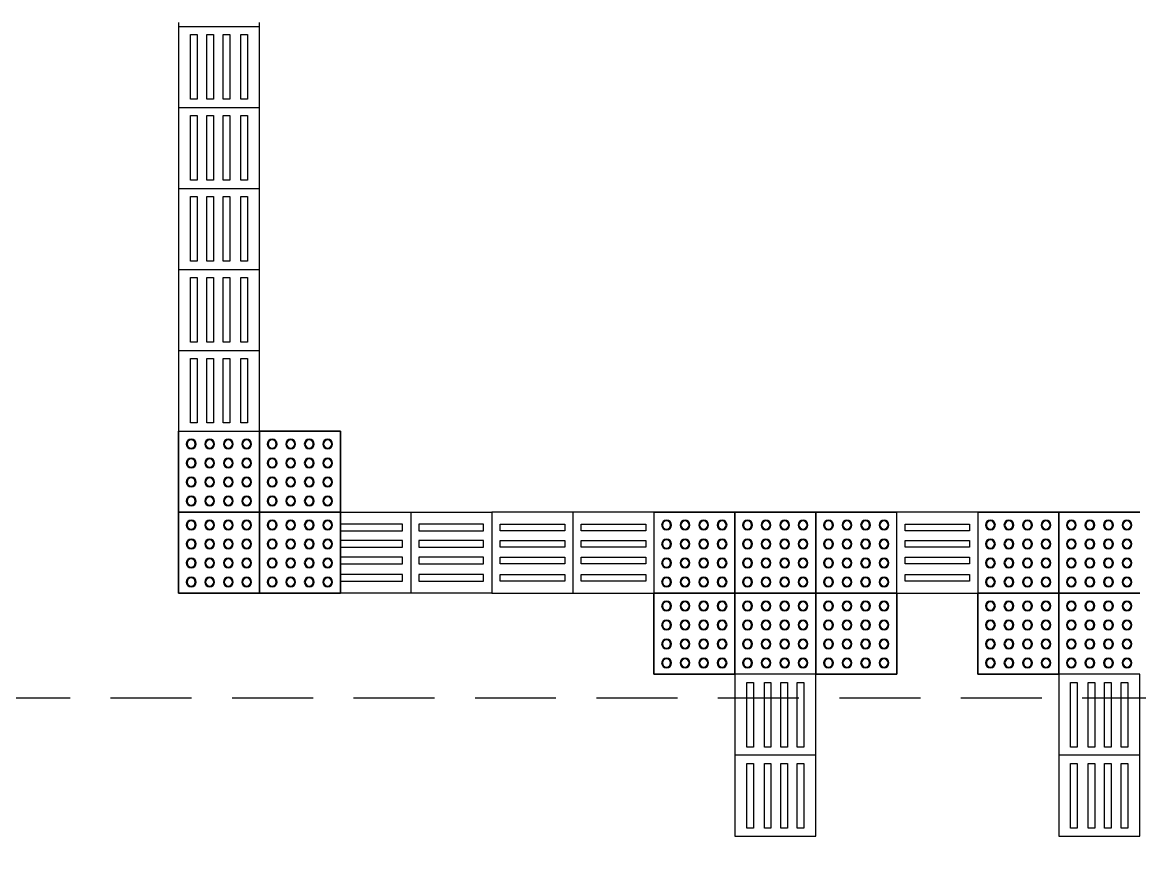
# Model space of a CAD drawing. Header units: metres. Extents: x 341 to 459, y 1341 to 1425.
# Drawn here: x 427.009 to 430.459, y 1371.471 to 1374.081 of the extents above; entities that cross this region are included whole.
import ezdxf

# ---------------------------------------------------------------- set-up
doc = ezdxf.new("R2010")
doc.units = ezdxf.units.M
doc.linetypes.add('HIDDEN', pattern=[0.375, 0.25, -0.125])
doc.layers.add('Itens de detalhe', color=7, linetype='Continuous')
doc.layers.add('Notas de texto-1', color=7, linetype='Continuous')

# ---------------------------------------------------------------- blocks, each defined once
blk = doc.blocks.new('piso tatil')
at = {"layer": 'Itens de detalhe', "color": 252, "true_color": 0x939598}
for p, q in [((-84.3227, 24.4471), (-84.3227, 24.4342)), ((-84.3227, 24.4471), (-84.3227, 24.4342)), ((-84.3227, 24.4342), (-84.3227, 24.1842)), ((-84.3227, 24.4342), (-84.3227, 24.1842)), ((-84.3227, 24.4342), (-84.0727, 24.4342)), ((-84.3227, 24.4342), (-84.0727, 24.4342)), ((-84.0727, 24.4342), (-84.0727, 24.4471)), ((-84.0727, 24.4342), (-84.0727, 24.4471)), ((-84.0727, 24.1842), (-84.0727, 24.4342)), ((-84.0727, 24.1842), (-84.0727, 24.4342)), ((-84.2858, 24.2099), (-84.2858, 24.4094)), ((-84.2858, 24.4094), (-84.2653, 24.4094)), ((-84.2653, 24.4094), (-84.2653, 24.2099)), ((-84.2351, 24.2099), (-84.2351, 24.4094)), ((-84.2351, 24.4094), (-84.2146, 24.4094)), ((-84.2146, 24.4094), (-84.2146, 24.2099)), ((-84.1844, 24.2099), (-84.1844, 24.4094)), ((-84.1844, 24.4094), (-84.1639, 24.4094)), ((-84.1639, 24.4094), (-84.1639, 24.2099)), ((-84.1301, 24.2099), (-84.1301, 24.4094)), ((-84.1301, 24.4094), (-84.1097, 24.4094)), ((-84.1097, 24.4094), (-84.1097, 24.2099)), ((-84.3227, 24.1842), (-84.3227, 23.9342)), ((-84.3227, 24.1842), (-84.3227, 23.9342)), ((-84.3227, 24.1842), (-84.0727, 24.1842)), ((-84.3227, 24.1842), (-84.0727, 24.1842)), ((-84.2653, 24.2099), (-84.2858, 24.2099)), ((-84.2146, 24.2099), (-84.2351, 24.2099)), ((-84.1639, 24.2099), (-84.1844, 24.2099)), ((-84.1097, 24.2099), (-84.1301, 24.2099)), ((-84.0727, 23.9342), (-84.0727, 24.1842)), ((-84.0727, 23.9342), (-84.0727, 24.1842)), ((-84.2858, 23.9599), (-84.2858, 24.1594)), ((-84.2858, 24.1594), (-84.2653, 24.1594)), ((-84.2653, 24.1594), (-84.2653, 23.9599)), ((-84.2351, 23.9599), (-84.2351, 24.1594)), ((-84.2351, 24.1594), (-84.2146, 24.1594)), ((-84.2146, 24.1594), (-84.2146, 23.9599)), ((-84.1844, 23.9599), (-84.1844, 24.1594)), ((-84.1844, 24.1594), (-84.1639, 24.1594)), ((-84.1639, 24.1594), (-84.1639, 23.9599)), ((-84.1301, 23.9599), (-84.1301, 24.1594)), ((-84.1301, 24.1594), (-84.1097, 24.1594)), ((-84.1097, 24.1594), (-84.1097, 23.9599)), ((-84.2653, 23.9599), (-84.2858, 23.9599)), ((-84.2146, 23.9599), (-84.2351, 23.9599)), ((-84.1639, 23.9599), (-84.1844, 23.9599)), ((-84.1097, 23.9599), (-84.1301, 23.9599)), ((-84.3227, 23.9342), (-84.3227, 23.6842)), ((-84.3227, 23.9342), (-84.3227, 23.6842)), ((-84.3227, 23.9342), (-84.0727, 23.9342)), ((-84.3227, 23.9342), (-84.0727, 23.9342)), ((-84.2858, 23.7099), (-84.2858, 23.9094)), ((-84.2858, 23.9094), (-84.2653, 23.9094)), ((-84.2653, 23.9094), (-84.2653, 23.7099)), ((-84.2351, 23.7099), (-84.2351, 23.9094)), ((-84.2351, 23.9094), (-84.2146, 23.9094)), ((-84.2146, 23.9094), (-84.2146, 23.7099)), ((-84.1844, 23.7099), (-84.1844, 23.9094)), ((-84.1844, 23.9094), (-84.1639, 23.9094)), ((-84.1639, 23.9094), (-84.1639, 23.7099)), ((-84.1301, 23.7099), (-84.1301, 23.9094)), ((-84.1301, 23.9094), (-84.1097, 23.9094)), ((-84.1097, 23.9094), (-84.1097, 23.7099)), ((-84.0727, 23.6842), (-84.0727, 23.9342)), ((-84.0727, 23.6842), (-84.0727, 23.9342)), ((-84.2653, 23.7099), (-84.2858, 23.7099)), ((-84.2146, 23.7099), (-84.2351, 23.7099)), ((-84.1639, 23.7099), (-84.1844, 23.7099)), ((-84.1097, 23.7099), (-84.1301, 23.7099)), ((-84.3227, 23.6842), (-84.3227, 23.4342)), ((-84.3227, 23.6842), (-84.3227, 23.4342)), ((-84.3227, 23.6842), (-84.0727, 23.6842)), ((-84.3227, 23.6842), (-84.0727, 23.6842)), ((-84.0727, 23.4342), (-84.0727, 23.6842)), ((-84.0727, 23.4342), (-84.0727, 23.6842)), ((-84.2858, 23.4599), (-84.2858, 23.6594)), ((-84.2858, 23.6594), (-84.2653, 23.6594)), ((-84.2653, 23.6594), (-84.2653, 23.4599)), ((-84.2351, 23.4599), (-84.2351, 23.6594)), ((-84.2351, 23.6594), (-84.2146, 23.6594)), ((-84.2146, 23.6594), (-84.2146, 23.4599)), ((-84.1844, 23.4599), (-84.1844, 23.6594)), ((-84.1844, 23.6594), (-84.1639, 23.6594)), ((-84.1639, 23.6594), (-84.1639, 23.4599)), ((-84.1301, 23.4599), (-84.1301, 23.6594)), ((-84.1301, 23.6594), (-84.1097, 23.6594)), ((-84.1097, 23.6594), (-84.1097, 23.4599)), ((-84.2653, 23.4599), (-84.2858, 23.4599)), ((-84.2146, 23.4599), (-84.2351, 23.4599)), ((-84.1639, 23.4599), (-84.1844, 23.4599)), ((-84.1097, 23.4599), (-84.1301, 23.4599)), ((-84.3227, 23.4342), (-84.3227, 23.1842)), ((-84.3227, 23.4342), (-84.3227, 23.1842)), ((-84.3227, 23.4342), (-84.0727, 23.4342)), ((-84.3227, 23.4342), (-84.0727, 23.4342)), ((-84.0727, 23.1842), (-84.0727, 23.4342)), ((-84.0727, 23.1842), (-84.0727, 23.4342)), ((-84.2858, 23.2099), (-84.2858, 23.4094)), ((-84.2858, 23.4094), (-84.2653, 23.4094)), ((-84.2653, 23.4094), (-84.2653, 23.2099)), ((-84.2351, 23.2099), (-84.2351, 23.4094)), ((-84.2351, 23.4094), (-84.2146, 23.4094)), ((-84.2146, 23.4094), (-84.2146, 23.2099)), ((-84.1844, 23.2099), (-84.1844, 23.4094)), ((-84.1844, 23.4094), (-84.1639, 23.4094)), ((-84.1639, 23.4094), (-84.1639, 23.2099)), ((-84.1301, 23.2099), (-84.1301, 23.4094)), ((-84.1301, 23.4094), (-84.1097, 23.4094)), ((-84.1097, 23.4094), (-84.1097, 23.2099)), ((-84.3227, 23.1842), (-84.0727, 23.1842)), ((-84.3227, 23.1842), (-84.0727, 23.1842)), ((-84.2653, 23.2099), (-84.2858, 23.2099)), ((-84.2146, 23.2099), (-84.2351, 23.2099)), ((-84.1639, 23.2099), (-84.1844, 23.2099)), ((-84.1097, 23.2099), (-84.1301, 23.2099)), ((-83.105, 22.9342), (-83.355, 22.9342)), ((-83.355, 22.9342), (-83.355, 22.6842)), ((-83.105, 22.9342), (-83.355, 22.9342)), ((-83.355, 22.9342), (-83.355, 22.6842)), ((-82.855, 22.9342), (-83.105, 22.9342)), ((-83.105, 22.9342), (-83.105, 22.6842)), ((-82.855, 22.9342), (-83.105, 22.9342)), ((-83.105, 22.9342), (-83.105, 22.6842)), ((-82.855, 22.9342), (-82.855, 22.6842)), ((-82.855, 22.9342), (-82.855, 22.6842)), ((-81.855, 22.9342), (-82.105, 22.9342)), ((-81.855, 22.9342), (-82.105, 22.9342)), ((-82.105, 22.6842), (-82.105, 22.9342)), ((-81.855, 22.9342), (-81.855, 22.6842)), ((-83.3294, 22.8768), (-83.3294, 22.8973)), ((-83.3294, 22.8973), (-83.1299, 22.8973)), ((-83.1299, 22.8768), (-83.3294, 22.8768)), ((-83.1299, 22.8973), (-83.1299, 22.8768)), ((-83.0794, 22.8768), (-83.0794, 22.8973)), ((-83.0794, 22.8973), (-82.8799, 22.8973)), ((-82.8799, 22.8768), (-83.0794, 22.8768)), ((-82.8799, 22.8973), (-82.8799, 22.8768)), ((-82.0794, 22.8768), (-82.0794, 22.8973)), ((-82.0794, 22.8973), (-81.8799, 22.8973)), ((-81.8799, 22.8768), (-82.0794, 22.8768)), ((-81.8799, 22.8973), (-81.8799, 22.8768)), ((-83.3294, 22.8261), (-83.3294, 22.8466)), ((-83.3294, 22.8466), (-83.1299, 22.8466)), ((-83.1299, 22.8466), (-83.1299, 22.8261)), ((-83.0794, 22.8261), (-83.0794, 22.8466)), ((-83.0794, 22.8466), (-82.8799, 22.8466)), ((-82.8799, 22.8466), (-82.8799, 22.8261)), ((-82.0794, 22.8261), (-82.0794, 22.8466)), ((-82.0794, 22.8466), (-81.8799, 22.8466)), ((-81.8799, 22.8466), (-81.8799, 22.8261)), ((-83.1299, 22.8261), (-83.3294, 22.8261)), ((-82.8799, 22.8261), (-83.0794, 22.8261)), ((-81.8799, 22.8261), (-82.0794, 22.8261)), ((-83.3294, 22.7754), (-83.3294, 22.7959)), ((-83.3294, 22.7959), (-83.1299, 22.7959)), ((-83.1299, 22.7754), (-83.3294, 22.7754)), ((-83.1299, 22.7959), (-83.1299, 22.7754)), ((-83.0794, 22.7754), (-83.0794, 22.7959)), ((-83.0794, 22.7959), (-82.8799, 22.7959)), ((-82.8799, 22.7754), (-83.0794, 22.7754)), ((-82.8799, 22.7959), (-82.8799, 22.7754)), ((-82.0794, 22.7754), (-82.0794, 22.7959)), ((-82.0794, 22.7959), (-81.8799, 22.7959)), ((-81.8799, 22.7754), (-82.0794, 22.7754)), ((-81.8799, 22.7959), (-81.8799, 22.7754)), ((-83.3294, 22.7212), (-83.3294, 22.7416)), ((-83.3294, 22.7416), (-83.1299, 22.7416)), ((-83.1299, 22.7416), (-83.1299, 22.7212)), ((-83.0794, 22.7212), (-83.0794, 22.7416)), ((-83.0794, 22.7416), (-82.8799, 22.7416)), ((-82.8799, 22.7416), (-82.8799, 22.7212)), ((-82.0794, 22.7212), (-82.0794, 22.7416)), ((-82.0794, 22.7416), (-81.8799, 22.7416)), ((-81.8799, 22.7416), (-81.8799, 22.7212)), ((-83.1299, 22.7212), (-83.3294, 22.7212)), ((-82.8799, 22.7212), (-83.0794, 22.7212)), ((-81.8799, 22.7212), (-82.0794, 22.7212)), ((-83.355, 22.6842), (-83.105, 22.6842)), ((-83.355, 22.6842), (-83.105, 22.6842)), ((-83.105, 22.6842), (-82.855, 22.6842)), ((-83.105, 22.6842), (-82.855, 22.6842)), ((-82.105, 22.6842), (-81.855, 22.6842)), ((-82.105, 22.6842), (-81.855, 22.6842)), ((-82.355, 22.4342), (-82.605, 22.4342)), ((-82.605, 22.4342), (-82.605, 22.1842)), ((-82.355, 22.4342), (-82.605, 22.4342)), ((-82.605, 22.4342), (-82.605, 22.1842)), ((-82.355, 22.1842), (-82.355, 22.4342)), ((-82.355, 22.1842), (-82.355, 22.4342)), ((-81.355, 22.4342), (-81.605, 22.4342)), ((-81.605, 22.4342), (-81.605, 22.1842)), ((-81.355, 22.4342), (-81.605, 22.4342)), ((-81.605, 22.4342), (-81.605, 22.1842)), ((-81.355, 22.1842), (-81.355, 22.4342)), ((-81.355, 22.1842), (-81.355, 22.4342)), ((-82.5681, 22.2091), (-82.5681, 22.4086)), ((-82.5681, 22.4086), (-82.5476, 22.4086)), ((-82.5476, 22.4086), (-82.5476, 22.2091)), ((-82.5138, 22.2091), (-82.5138, 22.4086)), ((-82.5138, 22.4086), (-82.4934, 22.4086)), ((-82.4934, 22.4086), (-82.4934, 22.2091)), ((-82.4631, 22.2091), (-82.4631, 22.4086)), ((-82.4631, 22.4086), (-82.4427, 22.4086)), ((-82.4427, 22.4086), (-82.4427, 22.2091)), ((-82.4124, 22.2091), (-82.4124, 22.4086)), ((-82.4124, 22.4086), (-82.392, 22.4086)), ((-82.392, 22.4086), (-82.392, 22.2091)), ((-81.5681, 22.2091), (-81.5681, 22.4086)), ((-81.5681, 22.4086), (-81.5476, 22.4086)), ((-81.5476, 22.4086), (-81.5476, 22.2091)), ((-81.5138, 22.2091), (-81.5138, 22.4086)), ((-81.5138, 22.4086), (-81.4934, 22.4086)), ((-81.4934, 22.4086), (-81.4934, 22.2091)), ((-81.4631, 22.2091), (-81.4631, 22.4086)), ((-81.4631, 22.4086), (-81.4427, 22.4086)), ((-81.4427, 22.4086), (-81.4427, 22.2091)), ((-81.4124, 22.2091), (-81.4124, 22.4086)), ((-81.4124, 22.4086), (-81.392, 22.4086)), ((-81.392, 22.4086), (-81.392, 22.2091)), ((-82.355, 22.1842), (-82.605, 22.1842)), ((-82.605, 22.1842), (-82.605, 21.9342)), ((-82.355, 22.1842), (-82.605, 22.1842)), ((-82.605, 22.1842), (-82.605, 21.9342)), ((-82.5476, 22.2091), (-82.5681, 22.2091)), ((-82.4934, 22.2091), (-82.5138, 22.2091)), ((-82.4427, 22.2091), (-82.4631, 22.2091)), ((-82.392, 22.2091), (-82.4124, 22.2091)), ((-82.355, 21.9342), (-82.355, 22.1842)), ((-82.355, 21.9342), (-82.355, 22.1842)), ((-81.355, 22.1842), (-81.605, 22.1842)), ((-81.605, 22.1842), (-81.605, 21.9342)), ((-81.355, 22.1842), (-81.605, 22.1842)), ((-81.605, 22.1842), (-81.605, 21.9342)), ((-81.5476, 22.2091), (-81.5681, 22.2091)), ((-81.4934, 22.2091), (-81.5138, 22.2091)), ((-81.4427, 22.2091), (-81.4631, 22.2091)), ((-81.392, 22.2091), (-81.4124, 22.2091)), ((-81.355, 21.9342), (-81.355, 22.1842)), ((-81.355, 21.9342), (-81.355, 22.1842)), ((-82.5681, 21.9591), (-82.5681, 22.1586)), ((-82.5681, 22.1586), (-82.5476, 22.1586)), ((-82.5476, 22.1586), (-82.5476, 21.9591)), ((-82.5138, 21.9591), (-82.5138, 22.1586)), ((-82.5138, 22.1586), (-82.4934, 22.1586)), ((-82.4934, 22.1586), (-82.4934, 21.9591)), ((-82.4631, 21.9591), (-82.4631, 22.1586)), ((-82.4631, 22.1586), (-82.4427, 22.1586)), ((-82.4427, 22.1586), (-82.4427, 21.9591)), ((-82.4124, 21.9591), (-82.4124, 22.1586)), ((-82.4124, 22.1586), (-82.392, 22.1586)), ((-82.392, 22.1586), (-82.392, 21.9591)), ((-81.5681, 21.9591), (-81.5681, 22.1586)), ((-81.5681, 22.1586), (-81.5476, 22.1586)), ((-81.5476, 22.1586), (-81.5476, 21.9591)), ((-81.5138, 21.9591), (-81.5138, 22.1586)), ((-81.5138, 22.1586), (-81.4934, 22.1586)), ((-81.4934, 22.1586), (-81.4934, 21.9591)), ((-81.4631, 21.9591), (-81.4631, 22.1586)), ((-81.4631, 22.1586), (-81.4427, 22.1586)), ((-81.4427, 22.1586), (-81.4427, 21.9591)), ((-81.4124, 21.9591), (-81.4124, 22.1586)), ((-81.4124, 22.1586), (-81.392, 22.1586)), ((-81.392, 22.1586), (-81.392, 21.9591)), ((-82.5476, 21.9591), (-82.5681, 21.9591)), ((-82.4934, 21.9591), (-82.5138, 21.9591)), ((-82.4427, 21.9591), (-82.4631, 21.9591)), ((-82.392, 21.9591), (-82.4124, 21.9591)), ((-81.5476, 21.9591), (-81.5681, 21.9591)), ((-81.4934, 21.9591), (-81.5138, 21.9591)), ((-81.4427, 21.9591), (-81.4631, 21.9591)), ((-81.392, 21.9591), (-81.4124, 21.9591)), ((-82.605, 21.9342), (-82.355, 21.9342)), ((-82.605, 21.9342), (-82.355, 21.9342)), ((-81.605, 21.9342), (-81.355, 21.9342)), ((-81.605, 21.9342), (-81.355, 21.9342))]:
    blk.add_line(p, q, dxfattribs=at)
at = {"layer": 'Itens de detalhe', "color": 252, "true_color": 0x939598, "extrusion": (0, 0, -1)}
for p, q in [((-84.3227, 22.9342), (-84.3227, 23.1842)), ((-84.3227, 23.1842), (-84.3227, 22.9342)), ((-84.0727, 23.1842), (-83.8227, 23.1842)), ((-83.8227, 23.1842), (-84.0727, 23.1842)), ((-84.0727, 23.1842), (-84.0727, 22.9342)), ((-84.0727, 22.9342), (-84.0727, 23.1842)), ((-83.8227, 23.1842), (-83.8227, 22.9342)), ((-83.8227, 22.9342), (-83.8227, 23.1842)), ((-84.3227, 22.6842), (-84.3227, 22.9342)), ((-84.3227, 22.9342), (-84.3227, 22.6842)), ((-84.0727, 22.9342), (-84.3227, 22.9342)), ((-84.3227, 22.9342), (-84.0727, 22.9342)), ((-83.8227, 22.9342), (-84.0727, 22.9342)), ((-84.0727, 22.9342), (-83.8227, 22.9342)), ((-84.0727, 22.9342), (-84.0727, 22.6842)), ((-84.0727, 22.6842), (-84.0727, 22.9342)), ((-83.8227, 22.9342), (-83.605, 22.9342)), ((-83.8227, 22.9342), (-83.605, 22.9342)), ((-83.8227, 22.9342), (-83.8227, 22.6842)), ((-83.8227, 22.6842), (-83.8227, 22.9342)), ((-83.605, 22.9342), (-83.355, 22.9342)), ((-83.605, 22.9342), (-83.355, 22.9342)), ((-83.605, 22.9342), (-83.605, 22.6842)), ((-83.605, 22.9342), (-83.605, 22.6842)), ((-82.855, 22.9342), (-82.605, 22.9342)), ((-82.605, 22.9342), (-82.855, 22.9342)), ((-82.855, 22.9342), (-82.855, 22.6842)), ((-82.855, 22.9342), (-82.855, 22.6842)), ((-82.605, 22.9342), (-82.355, 22.9342)), ((-82.355, 22.9342), (-82.605, 22.9342)), ((-82.605, 22.9342), (-82.605, 22.6842)), ((-82.605, 22.6842), (-82.605, 22.9342)), ((-82.355, 22.9342), (-82.105, 22.9342)), ((-82.355, 22.6842), (-82.355, 22.9342)), ((-82.355, 22.9342), (-82.355, 22.6842)), ((-82.105, 22.9342), (-82.355, 22.9342)), ((-81.855, 22.9342), (-81.605, 22.9342)), ((-81.605, 22.9342), (-81.855, 22.9342)), ((-81.605, 22.9342), (-81.355, 22.9342)), ((-81.355, 22.9342), (-81.605, 22.9342)), ((-81.605, 22.9342), (-81.605, 22.6842)), ((-81.605, 22.6842), (-81.605, 22.9342)), ((-83.6307, 22.8973), (-83.8227, 22.8973)), ((-83.8227, 22.8768), (-83.6307, 22.8768)), ((-83.6307, 22.8768), (-83.6307, 22.8973)), ((-83.3807, 22.8973), (-83.5802, 22.8973)), ((-83.5802, 22.8973), (-83.5802, 22.8768)), ((-83.5802, 22.8768), (-83.3807, 22.8768)), ((-83.3807, 22.8768), (-83.3807, 22.8973)), ((-83.6307, 22.8466), (-83.8227, 22.8466)), ((-83.6307, 22.8261), (-83.6307, 22.8466)), ((-83.3807, 22.8466), (-83.5802, 22.8466)), ((-83.5802, 22.8466), (-83.5802, 22.8261)), ((-83.3807, 22.8261), (-83.3807, 22.8466)), ((-83.8227, 22.8261), (-83.6307, 22.8261)), ((-83.5802, 22.8261), (-83.3807, 22.8261)), ((-83.6307, 22.7959), (-83.8227, 22.7959)), ((-83.8227, 22.7754), (-83.6307, 22.7754)), ((-83.6307, 22.7754), (-83.6307, 22.7959)), ((-83.3807, 22.7959), (-83.5802, 22.7959)), ((-83.5802, 22.7959), (-83.5802, 22.7754)), ((-83.5802, 22.7754), (-83.3807, 22.7754)), ((-83.3807, 22.7754), (-83.3807, 22.7959)), ((-83.6307, 22.7416), (-83.8227, 22.7416)), ((-83.6307, 22.7212), (-83.6307, 22.7416)), ((-83.3807, 22.7416), (-83.5802, 22.7416)), ((-83.5802, 22.7416), (-83.5802, 22.7212)), ((-83.3807, 22.7212), (-83.3807, 22.7416)), ((-83.8227, 22.7212), (-83.6307, 22.7212)), ((-83.5802, 22.7212), (-83.3807, 22.7212)), ((-84.0727, 22.6842), (-84.3227, 22.6842)), ((-84.3227, 22.6842), (-84.0727, 22.6842)), ((-83.8227, 22.6842), (-84.0727, 22.6842)), ((-84.0727, 22.6842), (-83.8227, 22.6842)), ((-83.605, 22.6842), (-83.8227, 22.6842)), ((-83.605, 22.6842), (-83.8227, 22.6842)), ((-83.355, 22.6842), (-83.605, 22.6842)), ((-83.355, 22.6842), (-83.605, 22.6842)), ((-82.855, 22.4342), (-82.855, 22.6842)), ((-82.855, 22.6842), (-82.855, 22.4342)), ((-82.605, 22.6842), (-82.855, 22.6842)), ((-82.855, 22.6842), (-82.605, 22.6842)), ((-82.355, 22.6842), (-82.605, 22.6842)), ((-82.605, 22.6842), (-82.355, 22.6842)), ((-82.605, 22.6842), (-82.605, 22.4342)), ((-82.605, 22.4342), (-82.605, 22.6842)), ((-82.355, 22.4342), (-82.355, 22.6842)), ((-82.355, 22.6842), (-82.355, 22.4342)), ((-82.105, 22.6842), (-82.355, 22.6842)), ((-82.355, 22.6842), (-82.105, 22.6842)), ((-82.105, 22.6842), (-82.105, 22.4342)), ((-82.105, 22.4342), (-82.105, 22.6842)), ((-81.855, 22.4342), (-81.855, 22.6842)), ((-81.855, 22.6842), (-81.855, 22.4342)), ((-81.605, 22.6842), (-81.855, 22.6842)), ((-81.855, 22.6842), (-81.605, 22.6842)), ((-81.355, 22.6842), (-81.605, 22.6842)), ((-81.605, 22.6842), (-81.355, 22.6842)), ((-81.605, 22.6842), (-81.605, 22.4342)), ((-81.605, 22.4342), (-81.605, 22.6842)), ((-82.605, 22.4342), (-82.855, 22.4342)), ((-82.855, 22.4342), (-82.605, 22.4342)), ((-82.105, 22.4342), (-82.355, 22.4342)), ((-82.355, 22.4342), (-82.105, 22.4342)), ((-81.605, 22.4342), (-81.855, 22.4342)), ((-81.855, 22.4342), (-81.605, 22.4342))]:
    blk.add_line(p, q, dxfattribs=at)
for centre, radius in [((84.2835, 23.1448), 0.0152), ((84.2835, 23.1448), 0.0126), ((84.2265, 23.1448), 0.0152), ((84.2265, 23.1448), 0.0126), ((84.169, 23.1448), 0.0152), ((84.169, 23.1448), 0.0126), ((84.112, 23.1448), 0.0152), ((84.112, 23.1448), 0.0126), ((84.0335, 23.1448), 0.0152), ((84.0335, 23.1448), 0.0126), ((83.9765, 23.1448), 0.0152), ((83.9765, 23.1448), 0.0126), ((83.919, 23.1448), 0.0152), ((83.919, 23.1448), 0.0126), ((83.862, 23.1448), 0.0152), ((83.862, 23.1448), 0.0126), ((84.2835, 23.0862), 0.0152), ((84.2835, 23.0862), 0.0126), ((84.2265, 23.0862), 0.0152), ((84.2265, 23.0862), 0.0126), ((84.169, 23.0862), 0.0152), ((84.169, 23.0862), 0.0126), ((84.112, 23.0862), 0.0152), ((84.112, 23.0862), 0.0126), ((84.0335, 23.0862), 0.0152), ((84.0335, 23.0862), 0.0126), ((83.9765, 23.0862), 0.0152), ((83.9765, 23.0862), 0.0126), ((83.919, 23.0862), 0.0152), ((83.919, 23.0862), 0.0126), ((83.862, 23.0862), 0.0152), ((83.862, 23.0862), 0.0126), ((84.2835, 23.0275), 0.0152), ((84.2835, 23.0275), 0.0126), ((84.2265, 23.0275), 0.0152), ((84.2265, 23.0275), 0.0126), ((84.169, 23.0275), 0.0152), ((84.169, 23.0275), 0.0126), ((84.112, 23.0275), 0.0152), ((84.112, 23.0275), 0.0126), ((84.0335, 23.0275), 0.0152), ((84.0335, 23.0275), 0.0126), ((83.9765, 23.0275), 0.0152), ((83.9765, 23.0275), 0.0126), ((83.919, 23.0275), 0.0152), ((83.919, 23.0275), 0.0126), ((83.862, 23.0275), 0.0152), ((83.862, 23.0275), 0.0126), ((84.2835, 22.9688), 0.0152), ((84.2835, 22.9688), 0.0126), ((84.2265, 22.9688), 0.0152), ((84.2265, 22.9688), 0.0126), ((84.169, 22.9688), 0.0152), ((84.169, 22.9688), 0.0126), ((84.112, 22.9688), 0.0152), ((84.112, 22.9688), 0.0126), ((84.0335, 22.9688), 0.0152), ((84.0335, 22.9688), 0.0126), ((83.9765, 22.9688), 0.0152), ((83.9765, 22.9688), 0.0126), ((83.919, 22.9688), 0.0152), ((83.919, 22.9688), 0.0126), ((83.862, 22.9688), 0.0152), ((83.862, 22.9688), 0.0126), ((84.2835, 22.8948), 0.0152), ((84.2835, 22.8948), 0.0126), ((84.2265, 22.8948), 0.0152), ((84.2265, 22.8948), 0.0126), ((84.169, 22.8948), 0.0152), ((84.169, 22.8948), 0.0126), ((84.112, 22.8948), 0.0152), ((84.112, 22.8948), 0.0126), ((84.0335, 22.8948), 0.0152), ((84.0335, 22.8948), 0.0126), ((83.9765, 22.8948), 0.0152), ((83.9765, 22.8948), 0.0126), ((83.919, 22.8948), 0.0152), ((83.919, 22.8948), 0.0126), ((83.862, 22.8948), 0.0152), ((83.862, 22.8948), 0.0126), ((82.8158, 22.8948), 0.0152), ((82.8158, 22.8948), 0.0126), ((82.7588, 22.8948), 0.0152), ((82.7588, 22.8948), 0.0126), ((82.7013, 22.8948), 0.0152), ((82.7013, 22.8948), 0.0126), ((82.6443, 22.8948), 0.0152), ((82.6443, 22.8948), 0.0126), ((82.5658, 22.8948), 0.0152), ((82.5658, 22.8948), 0.0126), ((82.5088, 22.8948), 0.0152), ((82.5088, 22.8948), 0.0126), ((82.4513, 22.8948), 0.0152), ((82.4513, 22.8948), 0.0126), ((82.3943, 22.8948), 0.0152), ((82.3943, 22.8948), 0.0126), ((82.3158, 22.8948), 0.0152), ((82.3158, 22.8948), 0.0126), ((82.2588, 22.8948), 0.0152), ((82.2588, 22.8948), 0.0126), ((82.2013, 22.8948), 0.0152), ((82.2013, 22.8948), 0.0126), ((82.1443, 22.8948), 0.0152), ((82.1443, 22.8948), 0.0126), ((81.8158, 22.8948), 0.0152), ((81.8158, 22.8948), 0.0126), ((81.7588, 22.8948), 0.0152), ((81.7588, 22.8948), 0.0126), ((81.7013, 22.8948), 0.0152), ((81.7013, 22.8948), 0.0126), ((81.6443, 22.8948), 0.0152), ((81.6443, 22.8948), 0.0126), ((81.5658, 22.8948), 0.0152), ((81.5658, 22.8948), 0.0126), ((81.5088, 22.8948), 0.0152), ((81.5088, 22.8948), 0.0126), ((81.4513, 22.8948), 0.0152), ((81.4513, 22.8948), 0.0126), ((81.3943, 22.8948), 0.0152), ((81.3943, 22.8948), 0.0126), ((84.2835, 22.8362), 0.0152), ((84.2835, 22.8362), 0.0126), ((84.2265, 22.8362), 0.0152), ((84.2265, 22.8362), 0.0126), ((84.169, 22.8362), 0.0152), ((84.169, 22.8362), 0.0126), ((84.112, 22.8362), 0.0152), ((84.112, 22.8362), 0.0126), ((84.0335, 22.8362), 0.0152), ((84.0335, 22.8362), 0.0126), ((83.9765, 22.8362), 0.0152), ((83.9765, 22.8362), 0.0126), ((83.919, 22.8362), 0.0152), ((83.919, 22.8362), 0.0126), ((83.862, 22.8362), 0.0152), ((83.862, 22.8362), 0.0126), ((82.8158, 22.8362), 0.0152), ((82.8158, 22.8362), 0.0126), ((82.7588, 22.8362), 0.0152), ((82.7588, 22.8362), 0.0126), ((82.7013, 22.8362), 0.0152), ((82.7013, 22.8362), 0.0126), ((82.6443, 22.8362), 0.0152), ((82.6443, 22.8362), 0.0126), ((82.5658, 22.8362), 0.0152), ((82.5658, 22.8362), 0.0126), ((82.5088, 22.8362), 0.0152), ((82.5088, 22.8362), 0.0126), ((82.4513, 22.8362), 0.0152), ((82.4513, 22.8362), 0.0126), ((82.3943, 22.8362), 0.0152), ((82.3943, 22.8362), 0.0126), ((82.3158, 22.8362), 0.0152), ((82.3158, 22.8362), 0.0126), ((82.2588, 22.8362), 0.0152), ((82.2588, 22.8362), 0.0126), ((82.2013, 22.8362), 0.0152), ((82.2013, 22.8362), 0.0126), ((82.1443, 22.8362), 0.0152), ((82.1443, 22.8362), 0.0126), ((81.8158, 22.8362), 0.0152), ((81.8158, 22.8362), 0.0126), ((81.7588, 22.8362), 0.0152), ((81.7588, 22.8362), 0.0126), ((81.7013, 22.8362), 0.0152), ((81.7013, 22.8362), 0.0126), ((81.6443, 22.8362), 0.0152), ((81.6443, 22.8362), 0.0126), ((81.5658, 22.8362), 0.0152), ((81.5658, 22.8362), 0.0126), ((81.5088, 22.8362), 0.0152), ((81.5088, 22.8362), 0.0126), ((81.4513, 22.8362), 0.0152), ((81.4513, 22.8362), 0.0126), ((81.3943, 22.8362), 0.0152), ((81.3943, 22.8362), 0.0126), ((84.2835, 22.7775), 0.0152), ((84.2835, 22.7775), 0.0126), ((84.2265, 22.7775), 0.0152), ((84.2265, 22.7775), 0.0126), ((84.169, 22.7775), 0.0152), ((84.169, 22.7775), 0.0126), ((84.112, 22.7775), 0.0152), ((84.112, 22.7775), 0.0126), ((84.0335, 22.7775), 0.0152), ((84.0335, 22.7775), 0.0126), ((83.9765, 22.7775), 0.0152), ((83.9765, 22.7775), 0.0126), ((83.919, 22.7775), 0.0152), ((83.919, 22.7775), 0.0126), ((83.862, 22.7775), 0.0152), ((83.862, 22.7775), 0.0126), ((82.8158, 22.7775), 0.0152), ((82.8158, 22.7775), 0.0126), ((82.7588, 22.7775), 0.0152), ((82.7588, 22.7775), 0.0126), ((82.7013, 22.7775), 0.0152), ((82.7013, 22.7775), 0.0126), ((82.6443, 22.7775), 0.0152), ((82.6443, 22.7775), 0.0126), ((82.5658, 22.7775), 0.0152), ((82.5658, 22.7775), 0.0126), ((82.5088, 22.7775), 0.0152), ((82.5088, 22.7775), 0.0126), ((82.4513, 22.7775), 0.0152), ((82.4513, 22.7775), 0.0126), ((82.3943, 22.7775), 0.0152), ((82.3943, 22.7775), 0.0126), ((82.3158, 22.7775), 0.0152), ((82.3158, 22.7775), 0.0126), ((82.2588, 22.7775), 0.0152), ((82.2588, 22.7775), 0.0126), ((82.2013, 22.7775), 0.0152), ((82.2013, 22.7775), 0.0126), ((82.1443, 22.7775), 0.0152), ((82.1443, 22.7775), 0.0126), ((81.8158, 22.7775), 0.0152), ((81.8158, 22.7775), 0.0126), ((81.7588, 22.7775), 0.0152), ((81.7588, 22.7775), 0.0126), ((81.7013, 22.7775), 0.0152), ((81.7013, 22.7775), 0.0126), ((81.6443, 22.7775), 0.0152), ((81.6443, 22.7775), 0.0126), ((81.5658, 22.7775), 0.0152), ((81.5658, 22.7775), 0.0126), ((81.5088, 22.7775), 0.0152), ((81.5088, 22.7775), 0.0126), ((81.4513, 22.7775), 0.0152), ((81.4513, 22.7775), 0.0126), ((81.3943, 22.7775), 0.0152), ((81.3943, 22.7775), 0.0126), ((84.2835, 22.7188), 0.0152), ((84.2835, 22.7188), 0.0126), ((84.2265, 22.7188), 0.0152), ((84.2265, 22.7188), 0.0126), ((84.169, 22.7188), 0.0152), ((84.169, 22.7188), 0.0126), ((84.112, 22.7188), 0.0152), ((84.112, 22.7188), 0.0126), ((84.0335, 22.7188), 0.0152), ((84.0335, 22.7188), 0.0126), ((83.9765, 22.7188), 0.0152), ((83.9765, 22.7188), 0.0126), ((83.919, 22.7188), 0.0152), ((83.919, 22.7188), 0.0126), ((83.862, 22.7188), 0.0152), ((83.862, 22.7188), 0.0126), ((82.8158, 22.7188), 0.0152), ((82.8158, 22.7188), 0.0126), ((82.7588, 22.7188), 0.0152), ((82.7588, 22.7188), 0.0126), ((82.7013, 22.7188), 0.0152), ((82.7013, 22.7188), 0.0126), ((82.6443, 22.7188), 0.0152), ((82.6443, 22.7188), 0.0126), ((82.5658, 22.7188), 0.0152), ((82.5658, 22.7188), 0.0126), ((82.5088, 22.7188), 0.0152), ((82.5088, 22.7188), 0.0126), ((82.4513, 22.7188), 0.0152), ((82.4513, 22.7188), 0.0126), ((82.3943, 22.7188), 0.0152), ((82.3943, 22.7188), 0.0126), ((82.3158, 22.7188), 0.0152), ((82.3158, 22.7188), 0.0126), ((82.2588, 22.7188), 0.0152), ((82.2588, 22.7188), 0.0126), ((82.2013, 22.7188), 0.0152), ((82.2013, 22.7188), 0.0126), ((82.1443, 22.7188), 0.0152), ((82.1443, 22.7188), 0.0126), ((81.8158, 22.7188), 0.0152), ((81.8158, 22.7188), 0.0126), ((81.7588, 22.7188), 0.0152), ((81.7588, 22.7188), 0.0126), ((81.7013, 22.7188), 0.0152), ((81.7013, 22.7188), 0.0126), ((81.6443, 22.7188), 0.0152), ((81.6443, 22.7188), 0.0126), ((81.5658, 22.7188), 0.0152), ((81.5658, 22.7188), 0.0126), ((81.5088, 22.7188), 0.0152), ((81.5088, 22.7188), 0.0126), ((81.4513, 22.7188), 0.0152), ((81.4513, 22.7188), 0.0126), ((81.3943, 22.7188), 0.0152), ((81.3943, 22.7188), 0.0126), ((82.8158, 22.6448), 0.0152), ((82.8158, 22.6448), 0.0126), ((82.7588, 22.6448), 0.0152), ((82.7588, 22.6448), 0.0126), ((82.7013, 22.6448), 0.0152), ((82.7013, 22.6448), 0.0126), ((82.6443, 22.6448), 0.0152), ((82.6443, 22.6448), 0.0126), ((82.5658, 22.6448), 0.0152), ((82.5658, 22.6448), 0.0126), ((82.5088, 22.6448), 0.0152), ((82.5088, 22.6448), 0.0126), ((82.4513, 22.6448), 0.0152), ((82.4513, 22.6448), 0.0126), ((82.3943, 22.6448), 0.0152), ((82.3943, 22.6448), 0.0126), ((82.3158, 22.6448), 0.0152), ((82.3158, 22.6448), 0.0126), ((82.2588, 22.6448), 0.0152), ((82.2588, 22.6448), 0.0126), ((82.2013, 22.6448), 0.0152), ((82.2013, 22.6448), 0.0126), ((82.1443, 22.6448), 0.0152), ((82.1443, 22.6448), 0.0126), ((81.8158, 22.6448), 0.0152), ((81.8158, 22.6448), 0.0126), ((81.7588, 22.6448), 0.0152), ((81.7588, 22.6448), 0.0126), ((81.7013, 22.6448), 0.0152), ((81.7013, 22.6448), 0.0126), ((81.6443, 22.6448), 0.0152), ((81.6443, 22.6448), 0.0126), ((81.5658, 22.6448), 0.0152), ((81.5658, 22.6448), 0.0126), ((81.5088, 22.6448), 0.0152), ((81.5088, 22.6448), 0.0126), ((81.4513, 22.6448), 0.0152), ((81.4513, 22.6448), 0.0126), ((81.3943, 22.6448), 0.0152), ((81.3943, 22.6448), 0.0126), ((82.8158, 22.5862), 0.0152), ((82.8158, 22.5862), 0.0126), ((82.7588, 22.5862), 0.0152), ((82.7588, 22.5862), 0.0126), ((82.7013, 22.5862), 0.0152), ((82.7013, 22.5862), 0.0126), ((82.6443, 22.5862), 0.0152), ((82.6443, 22.5862), 0.0126), ((82.5658, 22.5862), 0.0152), ((82.5658, 22.5862), 0.0126), ((82.5088, 22.5862), 0.0152), ((82.5088, 22.5862), 0.0126), ((82.4513, 22.5862), 0.0152), ((82.4513, 22.5862), 0.0126), ((82.3943, 22.5862), 0.0152), ((82.3943, 22.5862), 0.0126), ((82.3158, 22.5862), 0.0152), ((82.3158, 22.5862), 0.0126), ((82.2588, 22.5862), 0.0152), ((82.2588, 22.5862), 0.0126), ((82.2013, 22.5862), 0.0152), ((82.2013, 22.5862), 0.0126), ((82.1443, 22.5862), 0.0152), ((82.1443, 22.5862), 0.0126), ((81.8158, 22.5862), 0.0152), ((81.8158, 22.5862), 0.0126), ((81.7588, 22.5862), 0.0152), ((81.7588, 22.5862), 0.0126), ((81.7013, 22.5862), 0.0152), ((81.7013, 22.5862), 0.0126), ((81.6443, 22.5862), 0.0152), ((81.6443, 22.5862), 0.0126), ((81.5658, 22.5862), 0.0152), ((81.5658, 22.5862), 0.0126), ((81.5088, 22.5862), 0.0152), ((81.5088, 22.5862), 0.0126), ((81.4513, 22.5862), 0.0152), ((81.4513, 22.5862), 0.0126), ((81.3943, 22.5862), 0.0152), ((81.3943, 22.5862), 0.0126), ((82.8158, 22.5275), 0.0152), ((82.8158, 22.5275), 0.0126), ((82.7588, 22.5275), 0.0152), ((82.7588, 22.5275), 0.0126), ((82.7013, 22.5275), 0.0152), ((82.7013, 22.5275), 0.0126), ((82.6443, 22.5275), 0.0152), ((82.6443, 22.5275), 0.0126), ((82.5658, 22.5275), 0.0152), ((82.5658, 22.5275), 0.0126), ((82.5088, 22.5275), 0.0152), ((82.5088, 22.5275), 0.0126), ((82.4513, 22.5275), 0.0152), ((82.4513, 22.5275), 0.0126), ((82.3943, 22.5275), 0.0152), ((82.3943, 22.5275), 0.0126), ((82.3158, 22.5275), 0.0152), ((82.3158, 22.5275), 0.0126), ((82.2588, 22.5275), 0.0152), ((82.2588, 22.5275), 0.0126), ((82.2013, 22.5275), 0.0152), ((82.2013, 22.5275), 0.0126), ((82.1443, 22.5275), 0.0152), ((82.1443, 22.5275), 0.0126), ((81.8158, 22.5275), 0.0152), ((81.8158, 22.5275), 0.0126), ((81.7588, 22.5275), 0.0152), ((81.7588, 22.5275), 0.0126), ((81.7013, 22.5275), 0.0152), ((81.7013, 22.5275), 0.0126), ((81.6443, 22.5275), 0.0152), ((81.6443, 22.5275), 0.0126), ((81.5658, 22.5275), 0.0152), ((81.5658, 22.5275), 0.0126), ((81.5088, 22.5275), 0.0152), ((81.5088, 22.5275), 0.0126), ((81.4513, 22.5275), 0.0152), ((81.4513, 22.5275), 0.0126), ((81.3943, 22.5275), 0.0152), ((81.3943, 22.5275), 0.0126), ((82.8158, 22.4688), 0.0152), ((82.8158, 22.4688), 0.0126), ((82.7588, 22.4688), 0.0152), ((82.7588, 22.4688), 0.0126), ((82.7013, 22.4688), 0.0152), ((82.7013, 22.4688), 0.0126), ((82.6443, 22.4688), 0.0152), ((82.6443, 22.4688), 0.0126), ((82.5658, 22.4688), 0.0152), ((82.5658, 22.4688), 0.0126), ((82.5088, 22.4688), 0.0152), ((82.5088, 22.4688), 0.0126), ((82.4513, 22.4688), 0.0152), ((82.4513, 22.4688), 0.0126), ((82.3943, 22.4688), 0.0152), ((82.3943, 22.4688), 0.0126), ((82.3158, 22.4688), 0.0152), ((82.3158, 22.4688), 0.0126), ((82.2588, 22.4688), 0.0152), ((82.2588, 22.4688), 0.0126), ((82.2013, 22.4688), 0.0152), ((82.2013, 22.4688), 0.0126), ((82.1443, 22.4688), 0.0152), ((82.1443, 22.4688), 0.0126), ((81.8158, 22.4688), 0.0152), ((81.8158, 22.4688), 0.0126), ((81.7588, 22.4688), 0.0152), ((81.7588, 22.4688), 0.0126), ((81.7013, 22.4688), 0.0152), ((81.7013, 22.4688), 0.0126), ((81.6443, 22.4688), 0.0152), ((81.6443, 22.4688), 0.0126), ((81.5658, 22.4688), 0.0152), ((81.5658, 22.4688), 0.0126), ((81.5088, 22.4688), 0.0152), ((81.5088, 22.4688), 0.0126), ((81.4513, 22.4688), 0.0152), ((81.4513, 22.4688), 0.0126), ((81.3943, 22.4688), 0.0152), ((81.3943, 22.4688), 0.0126)]:
    blk.add_circle(centre, radius, dxfattribs=at)

msp = doc.modelspace()

# ---------------------------------------------------------------- linework, layer by layer
at = {"color": 252, "linetype": 'HIDDEN', "true_color": 0x939598, "elevation": 0.1492}
msp.add_lwpolyline([(432.551, 1368.0448), (425.4066, 1368.0448), (425.4066, 1371.9948), (432.551, 1371.9948)], close=True, dxfattribs=at)

# ---------------------------------------------------------------- block references
at = {"layer": 'Notas de texto-1', "color": 252, "true_color": 0x939598}
msp.add_blockref('piso tatil', (511.8138, 1349.634), dxfattribs=at)

doc.saveas('drawing.dxf')
